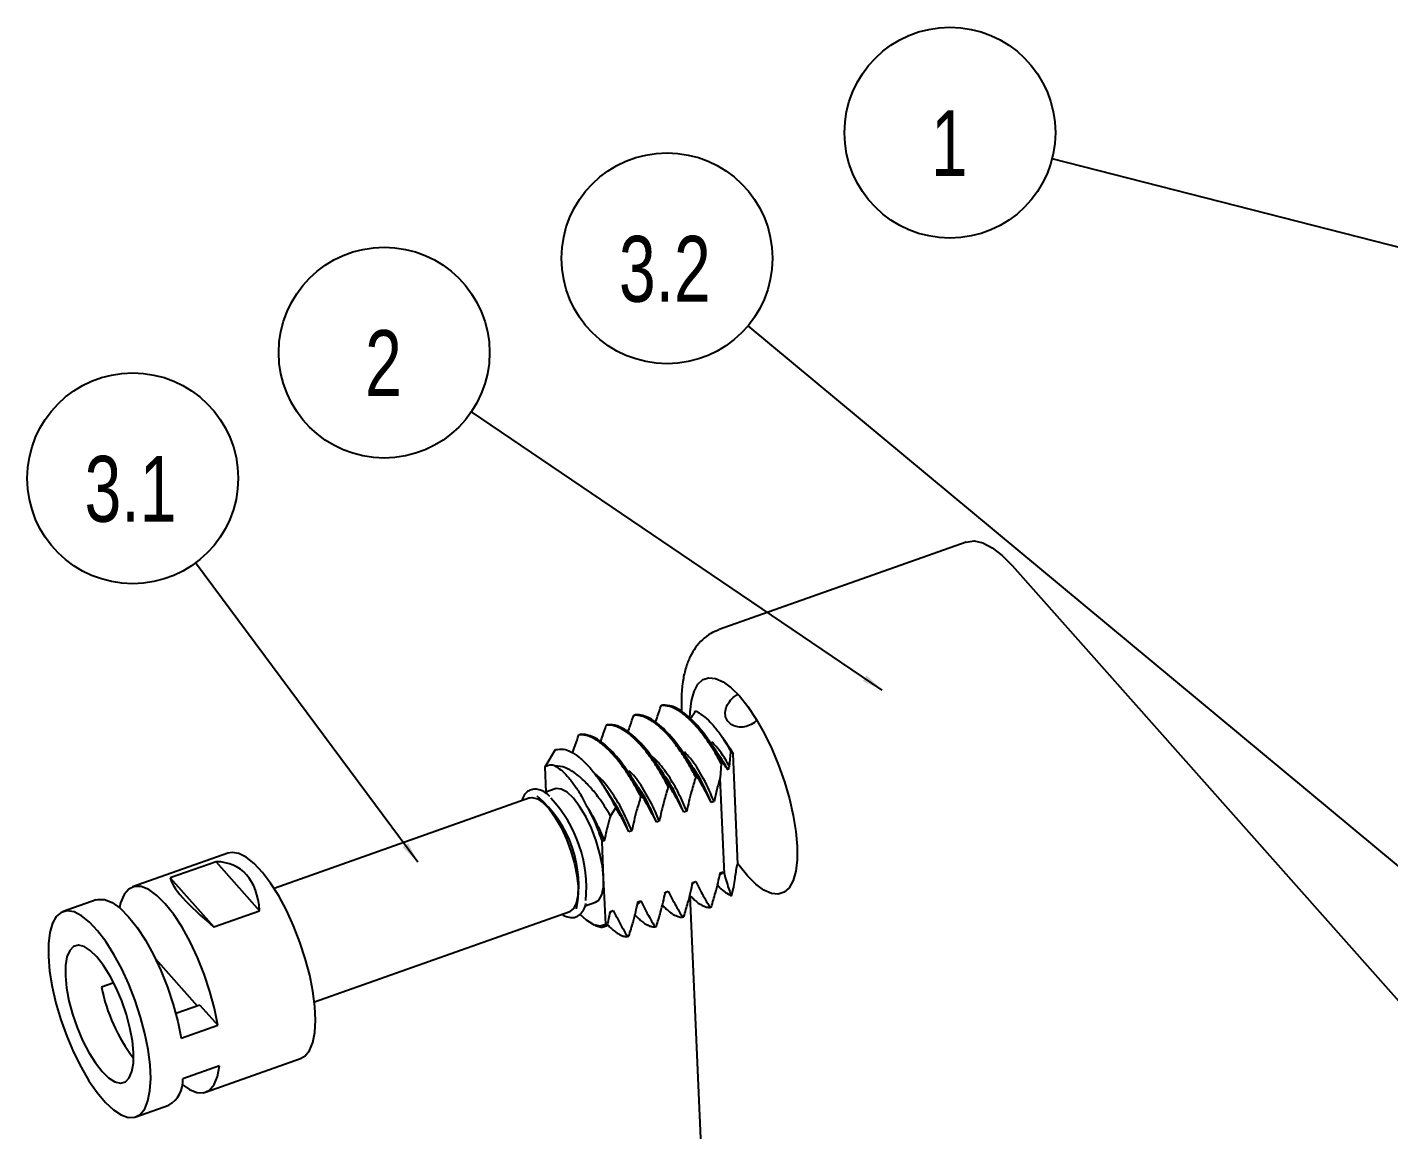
# Paper-space layout 'Layout1' of a CAD drawing. Extents: x 0.3 to 21.8, y 0.2 to 16.9.
# Drawn here: x 15.071 to 17.655, y 12.915 to 15.008 of the extents above; entities that cross this region are included whole.
import ezdxf

# ---------------------------------------------------------------- set-up
doc = ezdxf.new("R2010")
doc.units = 0
doc.header["$MEASUREMENT"] = 0
doc.linetypes.add('SLD-SOLID', pattern=[0])
doc.layers.get('0').update_dxf_attribs({"linetype": 'CONTINUOUS'})
doc.layers.add('SLD-0', color=7, linetype='SLD-SOLID')
doc.styles.add('SLDTEXTSTYLE1', font='TXT', dxfattribs={"width": 0.75})
doc.dimstyles.new('SLDDIMSTYLE2', dxfattribs={"dimtxt": 0.18, "dimasz": 0.04, "dimexe": 0, "dimexo": 0.0625, "dimgap": 0, "dimtad": 0, "dimtih": 1, "dimtoh": 1, "dimdec": 0, "dimrnd": 1e-09, "dimzin": 0, "dimtxsty": 'STANDARD', "dimblk1": 'DOT', "dimblk2": 'DOT', "dimsah": 1, "dimcen": 0.09, "dimazin": 3, "dimtfac": 0.04, "dimtdec": 0, "dimtofl": 0, "dimtmove": 0, "dimatfit": 3, "dimtolj": 1, "dimtzin": 0})

# ---------------------------------------------------------------- blocks, each defined once
blk = doc.blocks.new('SW_NOTE_3')
at = {"layer": 'SLD-0', "color": 0}
blk.add_circle((-0.1938, 0.0495), 0.2001, dxfattribs=at)
at = {"layer": 'SLD-0', "color": 0, "insert": (-0.1951, 0.0921), "char_height": 0.125, "attachment_point": 2, "style": 'SLDTEXTSTYLE1'}
blk.add_mtext('1', dxfattribs=at)
blk = doc.blocks.new('_DOT')
at = {"color": 0, "linetype": 'BYBLOCK'}
blk.add_line((-0.5, 0), (-1, 0), dxfattribs=at)
at = {"color": 0, "linetype": 'BYBLOCK', "const_width": 0.5}
blk.add_lwpolyline([(-0.25, 0, 1), (0.25, 0, 1)], format="xyb", close=True, dxfattribs=at)
blk = doc.blocks.new('SW_NOTE_4')
at = {"layer": 'SLD-0', "color": 0}
blk.add_circle((-0.1656, 0.1122), 0.2001, dxfattribs=at)
at = {"layer": 'SLD-0', "color": 0, "insert": (-0.1669, 0.1548), "char_height": 0.125, "attachment_point": 2, "style": 'SLDTEXTSTYLE1'}
blk.add_mtext('2', dxfattribs=at)
blk = doc.blocks.new('SW_NOTE_6')
at = {"layer": 'SLD-0', "color": 0}
blk.add_circle((-0.1193, 0.1606), 0.2001, dxfattribs=at)
at = {"layer": 'SLD-0', "color": 0, "insert": (-0.1235, 0.2031), "char_height": 0.125, "attachment_point": 2, "style": 'SLDTEXTSTYLE1'}
blk.add_mtext('3.1', dxfattribs=at)
blk = doc.blocks.new('SW_NOTE_7')
at = {"layer": 'SLD-0', "color": 0}
blk.add_circle((-0.1539, 0.1279), 0.2001, dxfattribs=at)
at = {"layer": 'SLD-0', "color": 0, "insert": (-0.158, 0.1704), "char_height": 0.125, "attachment_point": 2, "style": 'SLDTEXTSTYLE1'}
blk.add_mtext('3.2', dxfattribs=at)

psp = doc.layouts.get("Layout1")

# ---------------------------------------------------------------- linework, layer by layer
at = {"color": 7, "linetype": 'SLD-SOLID'}
for p, q in [((16.8526, 14.0303), (16.3836, 13.8641)), ((17.8643, 12.9434), (16.9408, 13.9849)), ((16.2739, 13.7198), (16.2766, 13.7207)), ((16.2218, 13.7013), (16.2245, 13.7023)), ((16.1697, 13.6829), (16.1724, 13.6838)), ((16.1176, 13.6644), (16.1202, 13.6653)), ((16.3988, 13.6465), (16.3913, 13.6576)), ((16.0535, 13.6037), (16.0734, 13.6363)), ((16.4055, 13.6344), (16.4102, 13.628)), ((16.4195, 13.4191), (16.4102, 13.628)), ((16.0557, 13.5557), (16.0535, 13.6037)), ((16.3875, 13.61), (16.3856, 13.583)), ((16.2898, 13.5666), (16.2872, 13.5657)), ((16.3419, 13.5851), (16.3393, 13.5842)), ((16.3938, 13.3998), (16.3856, 13.583)), ((16.0243, 13.5446), (15.5394, 13.3727)), ((16.0729, 13.5618), (16.053, 13.5547)), ((16.2377, 13.5482), (16.2351, 13.5472)), ((16.1876, 13.5264), (16.1776, 13.5109)), ((16.3223, 13.5192), (16.3168, 13.5173)), ((16.3744, 13.5377), (16.3689, 13.5357)), ((16.2702, 13.5007), (16.2647, 13.4988)), ((16.166, 13.4638), (16.1616, 13.4622)), ((16.1646, 13.3938), (16.1616, 13.4622)), ((16.2181, 13.4823), (16.2126, 13.4803)), ((15.4514, 13.4396), (15.2708, 13.3756)), ((15.4292, 13.4235), (15.3423, 13.3927)), ((15.4292, 13.4235), (15.5118, 13.3304)), ((15.3423, 13.3927), (15.4249, 13.2996)), ((16.1686, 13.3047), (16.1646, 13.3938)), ((16.332, 13.3812), (16.3393, 13.3862)), ((16.3338, 13.3842), (16.3393, 13.3862)), ((16.3859, 13.4027), (16.3914, 13.4046)), ((16.3914, 13.4046), (16.3938, 13.3998)), ((16.2796, 13.3636), (16.2872, 13.3677)), ((16.2817, 13.3657), (16.2872, 13.3677)), ((16.328, 13.359), (16.371, 12.3968)), ((16.4071, 13.3589), (16.4113, 13.3734)), ((15.2013, 13.351), (15.1388, 13.3288)), ((16.1296, 13.3396), (16.1492, 13.3466)), ((16.2296, 13.3473), (16.2351, 13.3492)), ((16.3663, 13.3368), (16.369, 13.3377)), ((15.4249, 13.2996), (15.5118, 13.3304)), ((15.6157, 13.1574), (16.1006, 13.3293)), ((16.1409, 13.3068), (16.1469, 13.3034)), ((16.1757, 13.3257), (16.183, 13.3307)), ((16.1775, 13.3288), (16.183, 13.3307)), ((16.3142, 13.3183), (16.3169, 13.3192)), ((16.1686, 13.3047), (16.1714, 13.3023)), ((16.21, 13.2814), (16.2126, 13.2823)), ((16.2621, 13.2998), (16.2647, 13.3008)), ((15.3143, 13.2391), (15.3935, 13.1497)), ((15.3191, 13.2337), (15.3172, 13.233)), ((15.2349, 13.1937), (15.2117, 13.1854)), ((15.3537, 13.1356), (15.3522, 13.1373)), ((15.3985, 13.1515), (15.3528, 13.1353)), ((15.3985, 13.1515), (15.4323, 13.1134)), ((15.3628, 13.0888), (15.4323, 13.1134)), ((15.4089, 12.986), (15.5895, 13.05)), ((15.4357, 13.0358), (15.3663, 13.0111)), ((15.2769, 12.9392), (15.3394, 12.9613))]:
    psp.add_line(p, q, dxfattribs=at)
at = {"color": 7, "linetype": 'SLD-SOLID', "flags": 128}
for points in [[(16.8526, 14.0303), (16.8526, 14.0303), (16.8676, 14.0324), (16.8842, 14.0288), (16.9022, 14.0195), (16.9212, 14.0048), (16.9408, 13.9849)], [(16.3282, 13.6962), (16.3286, 13.7072), (16.3311, 13.729), (16.3361, 13.7469), (16.3434, 13.7604), (16.3529, 13.7691), (16.3642, 13.7728), (16.3772, 13.7715), (16.3915, 13.7651), (16.4067, 13.7539), (16.4225, 13.7381), (16.4385, 13.7181), (16.4542, 13.6943), (16.4694, 13.6675), (16.4836, 13.6381), (16.4965, 13.607), (16.5078, 13.575), (16.5172, 13.5427), (16.5244, 13.5111), (16.5292, 13.4808), (16.5317, 13.4527), (16.5316, 13.4274), (16.5291, 13.4055), (16.5241, 13.3877), (16.5168, 13.3742), (16.5073, 13.3655), (16.496, 13.3618), (16.483, 13.3631), (16.4688, 13.3694), (16.4535, 13.3807), (16.4377, 13.3965), (16.4218, 13.4165), (16.4195, 13.4196)], [(16.3988, 13.6465), (16.4038, 13.6388), (16.4102, 13.628)], [(16.0243, 13.5446), (16.0291, 13.5454), (16.0389, 13.543), (16.0498, 13.5356), (16.0613, 13.5236), (16.0729, 13.5076), (16.084, 13.4882), (16.0941, 13.4665), (16.1026, 13.4434), (16.1094, 13.4199), (16.1139, 13.3973), (16.116, 13.3765)], [(16.1646, 13.3938), (16.1624, 13.4153), (16.1576, 13.4388), (16.1504, 13.4631), (16.1413, 13.4869), (16.1307, 13.5091), (16.1191, 13.5285), (16.1071, 13.5442), (16.0952, 13.5554), (16.0842, 13.5615), (16.0745, 13.5623), (16.0729, 13.5618)], [(15.5895, 13.05), (15.5979, 13.0549), (15.6063, 13.0653), (15.6125, 13.0803), (15.6164, 13.0996), (15.6177, 13.1227), (15.6165, 13.1489), (15.6129, 13.1777), (15.6068, 13.2081), (15.5985, 13.2395), (15.5882, 13.2711), (15.5762, 13.302), (15.5627, 13.3313), (15.5481, 13.3585), (15.5327, 13.3827), (15.5171, 13.4033), (15.5016, 13.4199), (15.4865, 13.4319), (15.4723, 13.439), (15.4594, 13.4411), (15.4514, 13.4396)], [(16.1492, 13.3466), (16.1555, 13.3508), (16.1611, 13.3607), (16.1642, 13.3753), (16.1646, 13.3938)], [(15.4323, 13.1134), (15.426, 13.1448), (15.4174, 13.1773), (15.4066, 13.2098), (15.3939, 13.2416), (15.3798, 13.2716), (15.3646, 13.2992), (15.3487, 13.3235), (15.3325, 13.3438), (15.3166, 13.3597), (15.3013, 13.3706), (15.287, 13.3763), (15.2742, 13.3766), (15.2633, 13.3714), (15.2544, 13.3611), (15.2479, 13.3457), (15.2456, 13.3363)], [(16.116, 13.3765), (16.1156, 13.3586), (16.1127, 13.3443), (16.1075, 13.3344), (16.1006, 13.3293)], [(15.2013, 13.351), (15.2048, 13.3519), (15.2176, 13.3516), (15.2318, 13.346), (15.2471, 13.3351), (15.2631, 13.3192), (15.2792, 13.2988), (15.2951, 13.2746), (15.3103, 13.247), (15.3245, 13.2169), (15.3371, 13.1852), (15.3479, 13.1527), (15.3565, 13.1202), (15.3628, 13.0888)], [(15.1108, 13.2433), (15.1133, 13.2158), (15.1181, 13.1861), (15.1253, 13.1551), (15.1347, 13.1235), (15.1459, 13.0922), (15.1587, 13.0619), (15.1728, 13.0336), (15.1878, 13.0078), (15.2034, 12.9853), (15.219, 12.9667), (15.2344, 12.9524), (15.249, 12.9428), (15.2626, 12.9381), (15.2748, 12.9385), (15.2852, 12.944), (15.2937, 12.9544), (15.2999, 12.9695), (15.3037, 12.9888), (15.3051, 13.0119), (15.3039, 13.0381), (15.3002, 13.0668), (15.2942, 13.0973), (15.2859, 13.1287), (15.2756, 13.1603), (15.2635, 13.1911), (15.25, 13.2205), (15.2354, 13.2477), (15.2201, 13.2719), (15.2044, 13.2925), (15.1889, 13.309), (15.1738, 13.321), (15.1597, 13.3282), (15.1467, 13.3303), (15.1354, 13.3273), (15.1259, 13.3194), (15.1186, 13.3066), (15.1135, 13.2893), (15.1109, 13.2681), (15.1108, 13.2433)], [(16.121, 13.3229), (16.1314, 13.3133), (16.1453, 13.3045), (16.1579, 13.3016), (16.1686, 13.3047)], [(15.1432, 13.2069), (15.1454, 13.1843), (15.1499, 13.1597), (15.1568, 13.1342), (15.1655, 13.1087), (15.1759, 13.0841), (15.1876, 13.0615), (15.2, 13.0416), (15.2127, 13.0253), (15.2252, 13.0132), (15.237, 13.0057), (15.2478, 13.0031), (15.257, 13.0056), (15.2643, 13.013), (15.2694, 13.025), (15.2722, 13.0413), (15.2725, 13.0611), (15.2703, 13.0837), (15.2657, 13.1082), (15.2589, 13.1338), (15.2501, 13.1593), (15.2397, 13.1839), (15.2281, 13.2065), (15.2157, 13.2264), (15.203, 13.2427), (15.1904, 13.2548), (15.1786, 13.2623), (15.1679, 13.2649), (15.1587, 13.2624), (15.1514, 13.255), (15.1462, 13.2429), (15.1435, 13.2267), (15.1432, 13.2069)], [(15.3646, 13.0006), (15.3784, 12.991), (15.3926, 12.9853), (15.4054, 12.985), (15.4164, 12.9901), (15.4253, 13.0005), (15.4318, 13.0159), (15.4357, 13.0358)]]:
    psp.add_lwpolyline(points, dxfattribs=at)
at = {"color": 7, "linetype": 'SLD-SOLID'}
for centre, radius, start, end in [((16.0649, 13.5844), 0.0224, 71.0757, 120.3583), ((15.8941, 13.3777), 0.2233, 348.7186, 49.7583), ((15.8811, 13.3733), 0.2507, 354.6514, 42.9773), ((15.5338, 13.2496), 0.3285, 191.2637, 217.3186), ((15.312, 13.0083), 0.0544, 300.3014, 3.0125)]:
    psp.add_arc(centre, radius, start, end, dxfattribs=at)
for centre, major_axis, ratio, start_param, end_param in [((16.4376, 13.57), (0.0584, 0.2266), 0.251642, 1.441045, 1.458134), ((15.312, 13.1709), (0.1614, 0.2397), 0.493645, 5.716447, 6.596399), ((15.5552, 13.2571), (0.2116, -0.1425), 0.172102, 3.289586, 4.169537)]:
    psp.add_ellipse(centre, major_axis=major_axis, ratio=ratio, start_param=start_param, end_param=end_param, dxfattribs=at)
for points, knots in [([(16.3831, 13.8635), (16.3779, 13.8614), (16.3664, 13.8569), (16.3515, 13.8451), (16.3384, 13.8302), (16.3282, 13.8126), (16.3202, 13.792), (16.3147, 13.7676), (16.3118, 13.7397), (16.3122, 13.7186), (16.3124, 13.7081)], [0, 0, 0, 0, 0.090949, 0.198752, 0.307261, 0.421625, 0.547284, 0.688708, 0.844166, 1, 1, 1, 1]), ([(16.3887, 13.6139), (16.383, 13.6238), (16.3717, 13.6437), (16.3499, 13.6744), (16.324, 13.7025), (16.2973, 13.7197), (16.2828, 13.7204), (16.2766, 13.7207)], [0, 0, 0, 0, 0.1553625, 0.3104841, 0.5575142, 0.8090081, 1, 1, 1, 1]), ([(16.4553, 13.6921), (16.4547, 13.6914), (16.4509, 13.687), (16.4416, 13.6819), (16.4286, 13.6782), (16.4158, 13.6792), (16.4049, 13.6844), (16.3974, 13.6932), (16.3945, 13.7042), (16.3964, 13.7161), (16.4028, 13.7275), (16.4109, 13.7362), (16.4171, 13.74), (16.4191, 13.7412)], [0, 0, 0, 0, 0.0192079, 0.1230819, 0.2256467, 0.3278257, 0.4318332, 0.5372775, 0.641503, 0.743551, 0.8455337, 0.9495946, 1, 1, 1, 1]), ([(16.2111, 13.67), (16.2123, 13.6738), (16.2158, 13.6842), (16.2195, 13.6947), (16.2218, 13.7013)], [0, 0, 0, 0, 0.362205, 1, 1, 1, 1]), ([(16.3393, 13.5842), (16.3383, 13.5862), (16.3354, 13.5918), (16.3296, 13.6024), (16.3209, 13.6172), (16.3085, 13.6364), (16.2942, 13.6554), (16.2817, 13.6693), (16.2725, 13.6781), (16.2653, 13.6843), (16.2573, 13.6902), (16.2481, 13.6957), (16.2388, 13.6996), (16.2307, 13.7013), (16.2254, 13.7016), (16.2228, 13.7014), (16.2218, 13.7013)], [0, 0, 0, 0, 0.028112, 0.079436, 0.153963, 0.251678, 0.388833, 0.499906, 0.552206, 0.611042, 0.676415, 0.748322, 0.846043, 0.920572, 0.971895, 1, 1, 1, 1]), ([(16.3419, 13.5851), (16.341, 13.5869), (16.3314, 13.6056), (16.3114, 13.6386), (16.2815, 13.6751), (16.2522, 13.698), (16.2337, 13.703), (16.2251, 13.7023), (16.2245, 13.7023)], [0, 0, 0, 0, 0.025219, 0.265807, 0.5028, 0.739997, 0.980543, 1, 1, 1, 1]), ([(16.2629, 13.6874), (16.2642, 13.6915), (16.2678, 13.7023), (16.2716, 13.7131), (16.2739, 13.7198)], [0, 0, 0, 0, 0.382582, 1, 1, 1, 1]), ([(16.3875, 13.61), (16.3845, 13.6156), (16.3784, 13.6268), (16.3688, 13.6424), (16.3602, 13.6551), (16.3525, 13.6656), (16.3454, 13.6745), (16.3376, 13.6836), (16.33, 13.6915), (16.3228, 13.6983), (16.3158, 13.704), (16.3082, 13.7095), (16.2993, 13.7146), (16.2906, 13.7181), (16.2818, 13.7201), (16.2767, 13.7199), (16.2739, 13.7198)], [0, 0, 0, 0, 0.083965, 0.167932, 0.2519, 0.304081, 0.362747, 0.427897, 0.49953, 0.55154, 0.610356, 0.675977, 0.748401, 0.842449, 0.915743, 1, 1, 1, 1]), ([(16.3292, 13.6948), (16.3306, 13.697), (16.3338, 13.702), (16.3373, 13.7069), (16.3392, 13.7097)], [0, 0, 0, 0, 0.437405, 1, 1, 1, 1]), ([(16.3392, 13.7097), (16.3449, 13.7063), (16.355, 13.7004), (16.3705, 13.685), (16.3873, 13.6647), (16.3987, 13.6457), (16.4055, 13.6344)], [0, 0, 0, 0, 0.265283, 0.473477, 0.687869, 1, 1, 1, 1]), ([(16.1587, 13.6505), (16.16, 13.6546), (16.1636, 13.6654), (16.1674, 13.6762), (16.1697, 13.6829)], [0, 0, 0, 0, 0.38125, 1, 1, 1, 1]), ([(16.2872, 13.5657), (16.2861, 13.5677), (16.2833, 13.5733), (16.2775, 13.5839), (16.2688, 13.5987), (16.2564, 13.6179), (16.2421, 13.637), (16.2296, 13.6508), (16.2204, 13.6597), (16.2132, 13.6659), (16.2052, 13.6717), (16.1959, 13.6773), (16.1866, 13.6811), (16.1786, 13.6828), (16.1733, 13.6831), (16.1706, 13.6829), (16.1697, 13.6829)], [0, 0, 0, 0, 0.028112, 0.079436, 0.153963, 0.251678, 0.388833, 0.499906, 0.552206, 0.611042, 0.676415, 0.748322, 0.846043, 0.920572, 0.971895, 1, 1, 1, 1]), ([(16.2898, 13.5666), (16.2828, 13.5796), (16.2668, 13.609), (16.239, 13.6461), (16.2124, 13.6709), (16.1898, 13.6831), (16.1782, 13.6836), (16.1724, 13.6838)], [0, 0, 0, 0, 0.187467, 0.426584, 0.661654, 0.830978, 1, 1, 1, 1]), ([(16.1058, 13.6299), (16.1074, 13.6347), (16.1112, 13.6462), (16.1153, 13.6577), (16.1176, 13.6644)], [0, 0, 0, 0, 0.419852, 1, 1, 1, 1]), ([(16.2351, 13.5472), (16.234, 13.5492), (16.2311, 13.5548), (16.2254, 13.5654), (16.2167, 13.5803), (16.2043, 13.5994), (16.19, 13.6185), (16.1775, 13.6324), (16.1683, 13.6412), (16.1611, 13.6474), (16.1531, 13.6532), (16.1438, 13.6588), (16.1345, 13.6627), (16.1265, 13.6644), (16.1212, 13.6647), (16.1185, 13.6645), (16.1176, 13.6644)], [0, 0, 0, 0, 0.028112, 0.079436, 0.153963, 0.251678, 0.388833, 0.499906, 0.552206, 0.611042, 0.676415, 0.748322, 0.846043, 0.920572, 0.971895, 1, 1, 1, 1]), ([(16.2377, 13.5482), (16.2312, 13.5603), (16.2181, 13.5844), (16.194, 13.6186), (16.1669, 13.6477), (16.1406, 13.6644), (16.1263, 13.6651), (16.1202, 13.6653)], [0, 0, 0, 0, 0.174803, 0.349793, 0.584727, 0.824091, 1, 1, 1, 1]), ([(16.3799, 13.6309), (16.3774, 13.6346), (16.3721, 13.6423), (16.3687, 13.6474), (16.3669, 13.65)], [0, 0, 0, 0, 0.480932, 1, 1, 1, 1]), ([(16.403, 13.6054), (16.3948, 13.619), (16.3839, 13.637), (16.3725, 13.6482), (16.3698, 13.6509)], [0, 0, 0, 0, 0.759038, 1, 1, 1, 1]), ([(16.0734, 13.6363), (16.0783, 13.637), (16.0872, 13.6384), (16.1024, 13.6328), (16.1173, 13.6231), (16.133, 13.6086), (16.1487, 13.5901), (16.1645, 13.5677), (16.1775, 13.546), (16.1849, 13.5316), (16.1876, 13.5264)], [0, 0, 0, 0, 0.155785, 0.281702, 0.411261, 0.53733, 0.666943, 0.795094, 0.926882, 1, 1, 1, 1]), ([(16.3223, 13.5192), (16.3173, 13.5309), (16.3073, 13.5545), (16.2877, 13.5875), (16.2683, 13.6137), (16.256, 13.6238), (16.251, 13.6278)], [0, 0, 0, 0, 0.256381, 0.518344, 0.80565, 1, 1, 1, 1]), ([(16.3336, 13.604), (16.3334, 13.6043), (16.3328, 13.605), (16.3291, 13.6104), (16.3228, 13.6196), (16.317, 13.6283), (16.3137, 13.6331)], [0, 0, 0, 0, 0.200605, 0.421975, 0.682197, 1, 1, 1, 1]), ([(16.3744, 13.5377), (16.368, 13.5523), (16.3559, 13.58), (16.3357, 13.6126), (16.3232, 13.6264), (16.3182, 13.6319)], [0, 0, 0, 0, 0.4019788, 0.761573, 1, 1, 1, 1]), ([(16.4007, 13.5977), (16.3962, 13.6056), (16.3895, 13.6175), (16.3822, 13.6272), (16.3798, 13.6304)], [0, 0, 0, 0, 0.668896, 1, 1, 1, 1]), ([(16.4055, 13.6344), (16.4055, 13.6341), (16.4046, 13.6244), (16.4038, 13.6148), (16.403, 13.6054)], [0, 0, 0, 0, 0.029856, 1, 1, 1, 1]), ([(16.0721, 13.6056), (16.0729, 13.6051), (16.0776, 13.6025), (16.0865, 13.5956), (16.0989, 13.5826), (16.1116, 13.5659), (16.1226, 13.5482), (16.1291, 13.5355), (16.1317, 13.5304)], [0, 0, 0, 0, 0.043941, 0.245099, 0.452121, 0.652824, 0.860296, 1, 1, 1, 1]), ([(16.1776, 13.5109), (16.1711, 13.5214), (16.1596, 13.54), (16.1415, 13.5627), (16.1249, 13.5801), (16.1083, 13.5936), (16.0902, 13.6039), (16.0787, 13.605), (16.0721, 13.6056)], [0, 0, 0, 0, 0.19381, 0.342495, 0.495524, 0.643696, 0.796587, 1, 1, 1, 1]), ([(16.2294, 13.567), (16.2291, 13.5674), (16.2286, 13.568), (16.2248, 13.5734), (16.2186, 13.5827), (16.2127, 13.5914), (16.2095, 13.5961)], [0, 0, 0, 0, 0.200605, 0.421975, 0.682197, 1, 1, 1, 1]), ([(16.2702, 13.5007), (16.2676, 13.5071), (16.2596, 13.5264), (16.2433, 13.557), (16.2259, 13.5833), (16.2157, 13.5933), (16.213, 13.596)], [0, 0, 0, 0, 0.170477, 0.51912, 0.872472, 1, 1, 1, 1]), ([(16.2815, 13.5855), (16.2812, 13.5858), (16.2807, 13.5865), (16.277, 13.5919), (16.2707, 13.6012), (16.2649, 13.6098), (16.2616, 13.6146)], [0, 0, 0, 0, 0.200605, 0.421975, 0.682197, 1, 1, 1, 1]), ([(16.3689, 13.5357), (16.3626, 13.5506), (16.3522, 13.5752), (16.3388, 13.5953), (16.3335, 13.6031)], [0, 0, 0, 0, 0.608082, 1, 1, 1, 1]), ([(16.4007, 13.5977), (16.3997, 13.5991), (16.3975, 13.602), (16.3935, 13.6074), (16.3905, 13.6113), (16.3887, 13.6139)], [0, 0, 0, 0, 0.265832, 0.531664, 1, 1, 1, 1]), ([(16.403, 13.6054), (16.4027, 13.6045), (16.4022, 13.6028), (16.4015, 13.6002), (16.401, 13.5985), (16.4007, 13.5977)], [0, 0, 0, 0, 0.348427, 0.674187, 1, 1, 1, 1]), ([(16.2181, 13.4823), (16.2115, 13.4973), (16.1993, 13.5256), (16.1765, 13.5604), (16.1596, 13.5819), (16.1506, 13.5881), (16.1489, 13.5893)], [0, 0, 0, 0, 0.338977, 0.635979, 0.92824, 1, 1, 1, 1]), ([(16.1772, 13.5486), (16.1771, 13.5488), (16.1767, 13.5493), (16.1732, 13.5543), (16.1673, 13.5631), (16.1618, 13.5713), (16.1587, 13.5758)], [0, 0, 0, 0, 0.194747, 0.416733, 0.678398, 1, 1, 1, 1]), ([(16.2647, 13.4988), (16.2621, 13.5051), (16.2541, 13.5243), (16.2421, 13.5483), (16.2321, 13.5621), (16.2294, 13.5659)], [0, 0, 0, 0, 0.2625, 0.799343, 1, 1, 1, 1]), ([(16.2872, 13.5657), (16.2845, 13.5568), (16.2799, 13.5415), (16.2742, 13.5198), (16.2716, 13.5071), (16.2702, 13.5007)], [0, 0, 0, 0, 0.409698, 0.704641, 1, 1, 1, 1]), ([(16.3168, 13.5173), (16.3118, 13.5288), (16.3017, 13.5521), (16.2891, 13.5754), (16.2821, 13.5845), (16.2819, 13.5848)], [0, 0, 0, 0, 0.485241, 0.981044, 1, 1, 1, 1]), ([(16.3168, 13.5173), (16.3135, 13.524), (16.3075, 13.5358), (16.2984, 13.5522), (16.2927, 13.5618), (16.2898, 13.5666)], [0, 0, 0, 0, 0.400591, 0.700255, 1, 1, 1, 1]), ([(16.3393, 13.5842), (16.3366, 13.5753), (16.3321, 13.56), (16.3264, 13.5383), (16.3237, 13.5256), (16.3223, 13.5192)], [0, 0, 0, 0, 0.409698, 0.704641, 1, 1, 1, 1]), ([(16.3689, 13.5357), (16.3656, 13.5425), (16.3596, 13.5543), (16.3505, 13.5706), (16.3448, 13.5803), (16.3419, 13.5851)], [0, 0, 0, 0, 0.4005913, 0.700255, 1, 1, 1, 1]), ([(16.3856, 13.583), (16.3835, 13.5754), (16.3792, 13.5603), (16.376, 13.5452), (16.3744, 13.5377)], [0, 0, 0, 0, 0.4995695, 1, 1, 1, 1]), ([(16.0626, 13.5474), (16.0609, 13.5491), (16.055, 13.5548), (16.0457, 13.5596), (16.0346, 13.5621), (16.0242, 13.5599), (16.0161, 13.5533), (16.0112, 13.5463), (16.0098, 13.5407), (16.0094, 13.5393)], [0, 0, 0, 0, 0.083676, 0.285338, 0.451936, 0.609169, 0.774327, 0.941059, 1, 1, 1, 1]), ([(16.2126, 13.4803), (16.2061, 13.4956), (16.1957, 13.5201), (16.1823, 13.5401), (16.1772, 13.5477)], [0, 0, 0, 0, 0.621219, 1, 1, 1, 1]), ([(16.2351, 13.5472), (16.2324, 13.5383), (16.2278, 13.523), (16.2221, 13.5014), (16.2194, 13.4886), (16.2181, 13.4823)], [0, 0, 0, 0, 0.409698, 0.704641, 1, 1, 1, 1]), ([(16.2647, 13.4988), (16.2613, 13.5055), (16.2554, 13.5173), (16.2463, 13.5337), (16.2406, 13.5433), (16.2377, 13.5482)], [0, 0, 0, 0, 0.400591, 0.700255, 1, 1, 1, 1]), ([(16.166, 13.4638), (16.161, 13.4756), (16.151, 13.4993), (16.1382, 13.52), (16.1317, 13.5304)], [0, 0, 0, 0, 0.494611, 1, 1, 1, 1]), ([(16.1317, 13.5304), (16.1336, 13.5271), (16.1389, 13.5174), (16.1497, 13.4952), (16.157, 13.4749), (16.1616, 13.4622)], [0, 0, 0, 0, 0.16258, 0.473734, 1, 1, 1, 1]), ([(16.2126, 13.4803), (16.2092, 13.4871), (16.2033, 13.4989), (16.1948, 13.5141), (16.1897, 13.5227), (16.1876, 13.5264)], [0, 0, 0, 0, 0.430077, 0.751797, 1, 1, 1, 1]), ([(16.1776, 13.5109), (16.1768, 13.508), (16.1742, 13.4986), (16.17, 13.4829), (16.1673, 13.4702), (16.166, 13.4638)], [0, 0, 0, 0, 0.1865969, 0.5930121, 1, 1, 1, 1]), ([(16.4113, 13.3734), (16.4114, 13.3743), (16.4123, 13.3804), (16.4145, 13.3949), (16.4166, 13.4086), (16.4178, 13.4171)], [0, 0, 0, 0, 0.061663, 0.417412, 1, 1, 1, 1]), ([(16.4178, 13.4171), (16.418, 13.4173), (16.4183, 13.4176), (16.4187, 13.4181), (16.4191, 13.4186), (16.4194, 13.4189), (16.4195, 13.4191)], [0, 0, 0, 0, 0.262517, 0.525035, 0.762514, 1, 1, 1, 1]), ([(16.3393, 13.3862), (16.3427, 13.3794), (16.3486, 13.3676), (16.3578, 13.3513), (16.3635, 13.3416), (16.3663, 13.3368)], [0, 0, 0, 0, 0.400591, 0.700255, 1, 1, 1, 1]), ([(16.369, 13.3377), (16.3716, 13.3466), (16.3762, 13.3619), (16.3819, 13.3836), (16.3846, 13.3963), (16.3859, 13.4027)], [0, 0, 0, 0, 0.409698, 0.704641, 1, 1, 1, 1]), ([(16.384, 13.4), (16.3851, 13.4), (16.3881, 13.3999), (16.3901, 13.4028), (16.3914, 13.4046)], [0, 0, 0, 0, 0.352172, 1, 1, 1, 1]), ([(16.3938, 13.3998), (16.3952, 13.3943), (16.3981, 13.3838), (16.4026, 13.3704), (16.4057, 13.3626), (16.4071, 13.3589)], [0, 0, 0, 0, 0.362968, 0.704708, 1, 1, 1, 1]), ([(16.2647, 13.3008), (16.2674, 13.3097), (16.272, 13.325), (16.2777, 13.3466), (16.2803, 13.3594), (16.2817, 13.3657)], [0, 0, 0, 0, 0.409698, 0.704641, 1, 1, 1, 1]), ([(16.2872, 13.3677), (16.2906, 13.3609), (16.2965, 13.3491), (16.3057, 13.3328), (16.3114, 13.3231), (16.3142, 13.3183)], [0, 0, 0, 0, 0.400591, 0.700255, 1, 1, 1, 1]), ([(16.3169, 13.3192), (16.3195, 13.3281), (16.3241, 13.3434), (16.3298, 13.3651), (16.3325, 13.3778), (16.3338, 13.3842)], [0, 0, 0, 0, 0.409698, 0.704641, 1, 1, 1, 1]), ([(16.3282, 13.3597), (16.329, 13.3588), (16.3321, 13.3554), (16.3375, 13.3504), (16.3452, 13.3442), (16.3528, 13.3397), (16.3593, 13.3374), (16.3635, 13.3368), (16.3656, 13.3368), (16.3663, 13.3368)], [0, 0, 0, 0, 0.058358, 0.216621, 0.390704, 0.627279, 0.80771, 0.931958, 1, 1, 1, 1]), ([(16.3805, 13.3791), (16.3817, 13.3778), (16.3869, 13.3718), (16.396, 13.3646), (16.4033, 13.3609), (16.4071, 13.3589)], [0, 0, 0, 0, 0.1196752, 0.5550848, 1, 1, 1, 1]), ([(16.0856, 13.324), (16.0863, 13.3234), (16.0907, 13.3201), (16.0985, 13.3176), (16.1094, 13.3171), (16.1191, 13.3217), (16.1261, 13.3304), (16.1298, 13.3378), (16.1308, 13.3434), (16.1309, 13.3442)], [0, 0, 0, 0, 0.0387517, 0.2331951, 0.4083093, 0.5956621, 0.7752177, 0.9672086, 1, 1, 1, 1]), ([(16.2126, 13.2823), (16.2153, 13.2912), (16.2199, 13.3065), (16.2256, 13.3282), (16.2282, 13.3409), (16.2296, 13.3473)], [0, 0, 0, 0, 0.409698, 0.704641, 1, 1, 1, 1]), ([(16.2277, 13.3447), (16.2288, 13.3446), (16.2319, 13.3446), (16.2339, 13.3475), (16.2351, 13.3492)], [0, 0, 0, 0, 0.385975, 1, 1, 1, 1]), ([(16.2351, 13.3492), (16.2385, 13.3425), (16.2444, 13.3307), (16.2535, 13.3143), (16.2592, 13.3047), (16.2621, 13.2998)], [0, 0, 0, 0, 0.400591, 0.700255, 1, 1, 1, 1]), ([(16.2761, 13.3413), (16.2769, 13.3403), (16.28, 13.3369), (16.2854, 13.3319), (16.2931, 13.3257), (16.3007, 13.3212), (16.3072, 13.319), (16.3114, 13.3183), (16.3135, 13.3183), (16.3142, 13.3183)], [0, 0, 0, 0, 0.058358, 0.216621, 0.390704, 0.627279, 0.80771, 0.931958, 1, 1, 1, 1]), ([(16.1714, 13.3023), (16.1722, 13.3052), (16.1744, 13.3141), (16.1763, 13.3229), (16.1775, 13.3288)], [0, 0, 0, 0, 0.335918, 1, 1, 1, 1]), ([(16.183, 13.3307), (16.1863, 13.324), (16.1923, 13.3122), (16.2014, 13.2958), (16.2071, 13.2862), (16.21, 13.2814)], [0, 0, 0, 0, 0.400591, 0.700255, 1, 1, 1, 1]), ([(16.224, 13.3228), (16.2248, 13.3219), (16.2279, 13.3185), (16.2333, 13.3134), (16.241, 13.3072), (16.2485, 13.3028), (16.255, 13.3005), (16.2593, 13.2998), (16.2614, 13.2998), (16.2621, 13.2998)], [0, 0, 0, 0, 0.058358, 0.216621, 0.390704, 0.627279, 0.80771, 0.931958, 1, 1, 1, 1]), ([(16.1714, 13.3023), (16.169, 13.301), (16.1642, 13.2984), (16.156, 13.2989), (16.1498, 13.3021), (16.147, 13.3036)], [0, 0, 0, 0, 0.347295, 0.703023, 1, 1, 1, 1]), ([(16.1713, 13.3049), (16.1723, 13.3038), (16.1756, 13.3002), (16.1812, 13.2949), (16.1888, 13.2888), (16.1964, 13.2843), (16.2029, 13.282), (16.2072, 13.2813), (16.2092, 13.2814), (16.21, 13.2814)], [0, 0, 0, 0, 0.070316, 0.226569, 0.398442, 0.632012, 0.810152, 0.932822, 1, 1, 1, 1])]:
    psp.add_open_spline(points, degree=3, knots=knots, dxfattribs=at)

# ---------------------------------------------------------------- block references
at = {"layer": 'SLD-0'}
for name, p in [('SW_NOTE_3', (17.0156, 14.7579)), ('SW_NOTE_7', (16.4388, 14.441)), ('SW_NOTE_4', (15.9137, 14.2777)), ('SW_NOTE_6', (15.3902, 13.9907))]:
    psp.add_blockref(name, p, dxfattribs=at)

# ---------------------------------------------------------------- leaders
for points in [[(18.3087, 14.4275), (17.0156, 14.7579)], [(18.0287, 13.1192), (16.4388, 14.441)], [(16.693, 13.7494), (15.9137, 14.2777)], [(15.8123, 13.4226), (15.3902, 13.9907)]]:
    psp.add_leader(points, dimstyle='SLDDIMSTYLE2', dxfattribs=at)

doc.saveas('drawing.dxf')
